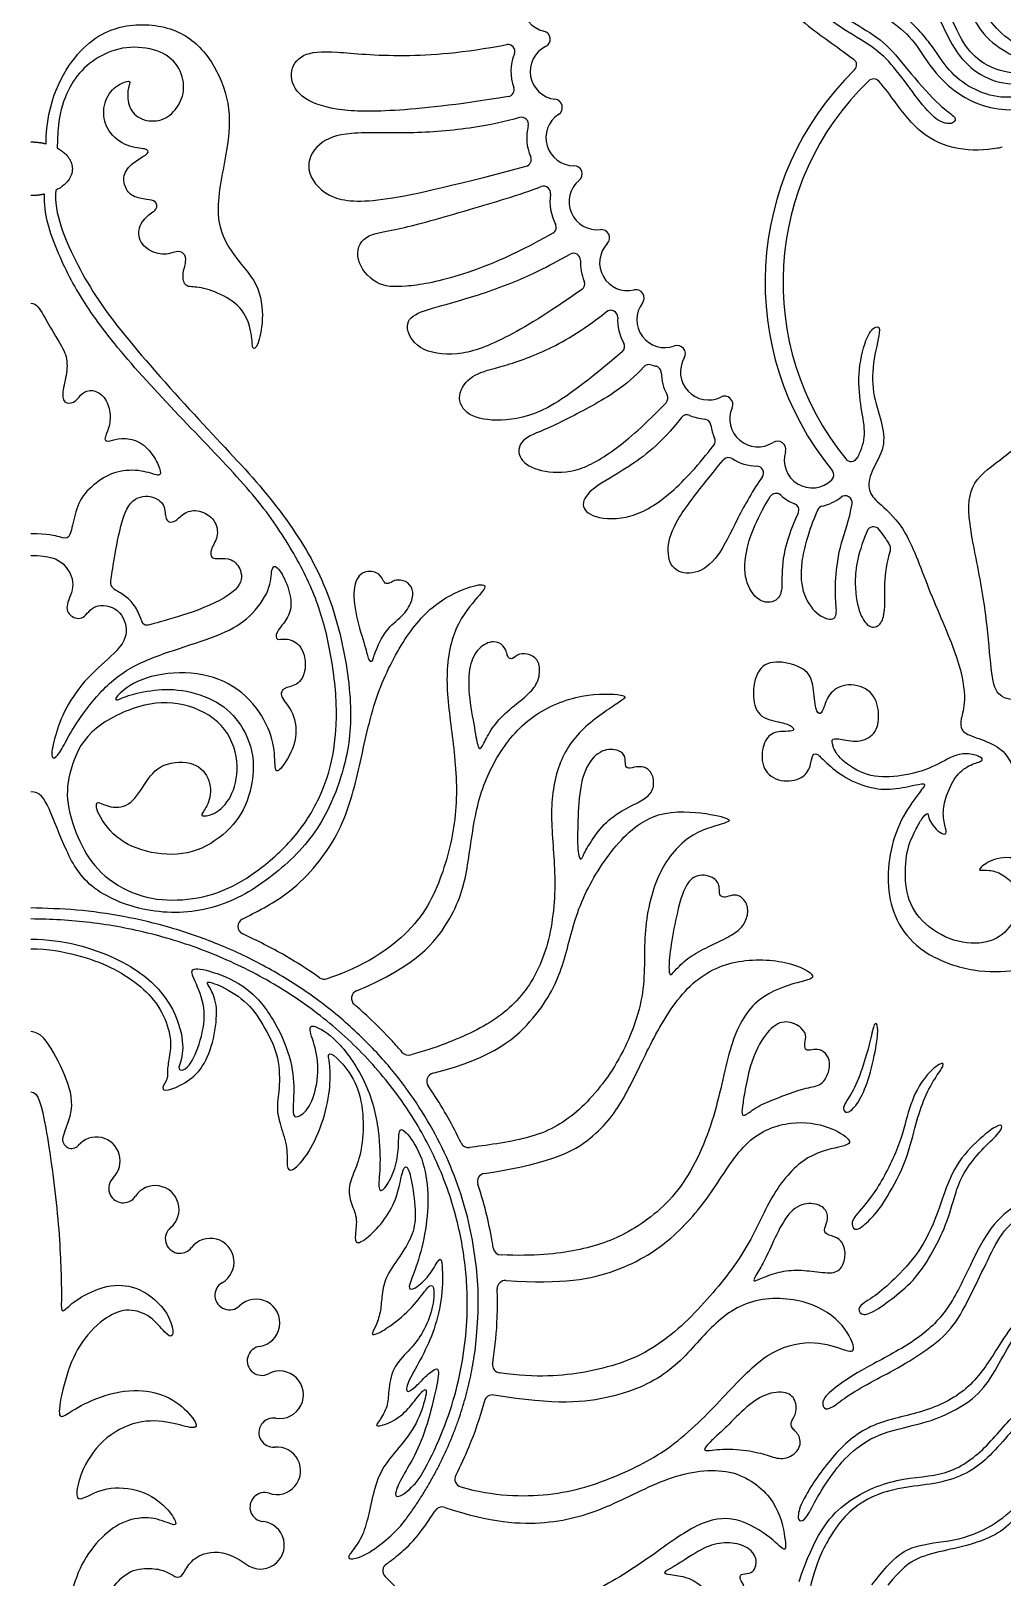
# Model space of a CAD drawing. Header units: millimetres. Extents: x 21 to 106, y -8 to 188.
# Drawn here: x 36.1 to 71.4, y 20.9 to 77.2 of the extents above; entities that cross this region are included whole.
import ezdxf

# ---------------------------------------------------------------- set-up
doc = ezdxf.new("R2010")
doc.units = ezdxf.units.MM
doc.header["$MEASUREMENT"] = 0
doc.layers.add('Layer 03', color=5, linetype='Continuous')

msp = doc.modelspace()

# ---------------------------------------------------------------- linework, layer by layer
at = {"layer": 'Layer 03'}
for centre, radius, start, end in [((54.99, 78.152), 1.017, 110.0117, 256.8441), ((54.69, 76.869), 0.3, 296.6249, 76.8441), ((53.455, 76.426), 0.25, 338.0557, 100.8555), ((55.28, 75.691), 1.017, 116.6249, 263.4573), ((55.28, 75.691), 1.717, 158.0557, 199.8062), ((65.891, 75.935), 0.25, 314.351, 53.1033), ((73.629, 68.02), 10.819, 134.351, 219.2623), ((66.758, 75.173), 0.25, 42.4283, 133.8494), ((53.429, 75.025), 0.25, 279.288, 19.8062), ((73.629, 68.02), 10.169, 133.8494, 219.1717), ((55.13, 74.383), 0.3, 303.2379, 83.4573), ((53.949, 73.779), 0.25, 345.3252, 107.1639), ((55.852, 73.281), 1.717, 165.3252, 203.7914), ((55.852, 73.281), 1.017, 123.2379, 270.0704), ((54.052, 72.487), 0.25, 284.7432, 23.7914), ((55.854, 71.964), 0.3, 309.8511, 90.0704), ((54.756, 71.27), 0.25, 350.6958, 111.1232), ((56.698, 70.952), 1.017, 129.851, 276.6834), ((56.698, 70.952), 1.717, 170.6958, 208.0726), ((54.962, 70.027), 0.25, 299.5771, 28.0726), ((56.851, 69.644), 0.3, 316.4642, 96.6834), ((57.806, 68.737), 1.017, 136.4642, 283.2966), ((55.841, 68.829), 0.25, 357.3001, 119.1518), ((57.806, 68.737), 1.717, 177.3001, 203.1877), ((55.998, 67.962), 0.25, 305.0213, 23.1877), ((58.109, 67.455), 0.3, 323.0773, 103.2966), ((57.197, 66.758), 0.25, 357.2407, 127.8108), ((59.162, 66.663), 1.017, 143.0773, 289.9097), ((59.162, 66.663), 1.717, 177.2407, 209.6367), ((57.452, 65.691), 0.25, 310.232, 29.6367), ((59.611, 65.425), 0.3, 329.6904, 109.9097), ((60.748, 64.76), 1.017, 149.6904, 296.5228), ((58.582, 64.784), 0.25, 72.8534, 137.8086), ((59.162, 66.663), 1.717, 252.8534, 258.824), ((58.781, 64.734), 0.25, 0.776, 78.824), ((60.748, 64.76), 1.717, 180.776, 208.79), ((59.024, 63.813), 0.25, 316.4886, 28.79), ((61.336, 63.582), 0.3, 336.3035, 116.5228), ((59.966, 62.955), 0.25, 66.5677, 142.4646), ((60.748, 64.76), 1.717, 246.5677, 265.4372), ((60.591, 62.799), 0.25, 7.3891, 85.4372), ((62.542, 63.052), 1.017, 156.3035, 303.1359), ((62.542, 63.052), 1.717, 187.3891, 203.9045), ((60.744, 62.255), 0.25, 323.2328, 23.9045), ((63.262, 61.949), 0.3, 342.9166, 123.1359), ((61.476, 61.399), 0.25, 57.1734, 141.0013), ((62.542, 63.052), 1.717, 237.1734, 268.9032), ((62.505, 61.085), 0.25, 324.102, 88.9032), ((64.521, 61.562), 1.017, 162.9166, 314.4739), ((65.939, 61.755), 0.25, 219.1717, 327.5551), ((65.059, 61.015), 0.25, 314.4739, 39.2623), ((63.21, 60.096), 0.25, 48.1979, 148.2707), ((64.521, 61.562), 1.717, 228.1979, 248.1039), ((64.521, 61.562), 1.717, 282.5199, 307.7902), ((65.727, 60.007), 0.25, 350.8417, 127.7902), ((63.788, 59.737), 0.25, 334.3008, 68.1039), ((64.948, 59.642), 0.25, 102.5199, 157.3169), ((66.749, 58.881), 0.25, 42.5283, 157.6785), ((67.129, 58.342), 0.25, 343.7521, 28.2215), ((43.927, 44.593), 0.3, 117.3514, 245.65), ((46.774, 42.974), 0.3, 235.0033, 288.0576), ((48.062, 41.977), 0.3, 112.5956, 229.4769), ((49.837, 40.205), 0.3, 220.5666, 285.9184), ((50.797, 38.96), 0.3, 104.4237, 214.7113), ((39.43, 36.368), 2.239, 157.4805, 165.6326), ((37.578, 36.843), 0.327, 165.6326, 319.1971), ((38.48, 36.064), 0.865, 314.4281, 139.1971), ((52.02, 36.847), 0.3, 205.2957, 277.4976), ((39.457, 35.068), 0.53, 134.4281, 326.5723), ((52.64, 35.311), 0.3, 98.5949, 198.6624), ((40.621, 34.299), 0.865, 309.9864, 146.5723), ((41.517, 33.23), 0.53, 129.9864, 322.518), ((42.625, 32.381), 0.865, 300.0094, 142.518), ((53.217, 32.941), 0.3, 188.6438, 267.5853), ((43.322, 31.173), 0.53, 120.0094, 314.0059), ((53.362, 31.415), 0.3, 86.1528, 182.2716), ((44.292, 30.17), 0.865, 278.5225, 134.0059), ((44.498, 28.79), 0.53, 98.5225, 297.8089), ((53.192, 28.645), 0.3, 170.6851, 262.264), ((45.149, 27.556), 0.865, 260.6486, 117.8089), ((52.888, 27.248), 0.3, 80.5584, 164.7959), ((44.922, 26.18), 0.53, 80.6485, 274.9943), ((45.044, 24.79), 0.865, 251.3016, 94.9943), ((48.645, 25.613), 1.928, 315.9935, 330.6784), ((51.819, 24.491), 0.3, 152.9257, 254.3617), ((44.597, 23.468), 0.53, 71.3015, 264.0739), ((51.058, 23.174), 0.3, 71.6316, 147.0536), ((44.453, 22.081), 0.865, 232.3321, 84.0739), ((46.613, 25.332), 3.886, 311.5369, 323.6838), ((46.613, 25.332), 4.586, 311.5369, 323.6838), ((49.202, 21.152), 0.3, 125.2259, 222.8326)]:
    msp.add_arc(centre, radius, start, end, dxfattribs=at)
for points in [[(69.141, 74.508), (68.849, 74.781), (68.066, 75.649), (67.253, 76.718), (66.266, 77.334), (64.939, 78.106), (63.748, 79.579), (63.11, 80.695), (62.862, 82.45), (62.887, 83.85), (63.035, 85.817), (62.751, 87.39), (61.818, 89.043), (61.7, 91.495), (62.099, 93.606), (62.885, 95.351), (63.531, 97.244), (63.449, 99.778), (62.901, 101.493), (63.138, 103.894), (63.856, 105.596), (65.064, 108.066), (65.546, 110.17), (64.882, 111.869), (64.404, 112.852), (64.19, 114.229), (64.739, 116.268), (65.031, 117.977), (64.718, 119.327), (64.395, 119.533), (64.422, 119.273), (64.691, 118.483), (64.655, 117.397), (64.364, 116.165), (63.951, 114.601), (63.975, 113.478), (64.19, 112.505), (64.78, 111.046), (65.006, 110.053), (64.863, 108.965), (64.515, 107.775), (64.009, 106.694), (63.113, 104.874), (62.703, 103.37), (62.556, 102.01), (62.757, 100.593), (63.111, 98.955), (63.054, 97.628), (62.909, 96.525), (62.448, 95.312), (61.614, 93.214), (61.44, 91.463), (61.45, 90.184), (61.63, 88.875), (62.146, 87.738), (62.671, 86.328), (62.745, 85.022), (62.517, 83.454), (62.569, 81.977), (62.921, 80.486), (63.445, 79.411), (64.593, 78.044), (65.51, 77.289), (66.764, 76.601), (67.485, 75.905), (68.273, 74.798), (69.004, 73.912), (69.492, 73.765), (69.671, 73.83), (69.817, 74.009), (69.433, 74.235), (69.141, 74.508)], [(36.097, 58.087), (36.79, 58.087), (37.323, 57.861), (37.775, 57.016), (37.314, 56.255), (37.509, 55.846), (38.034, 55.717), (38.344, 56.366), (39.346, 56.215), (39.702, 55.257), (39.209, 54.542), (38.139, 53.691), (37.311, 52.519), (36.958, 51.486), (36.8, 50.719), (36.988, 50.672), (37.294, 51.16), (37.646, 51.867), (38.576, 53.136), (39.738, 54.116), (41.482, 54.705), (43.123, 55.226), (44.086, 55.803), (44.844, 56.856), (44.833, 57.66), (45.021, 57.773), (45.445, 57.071), (45.626, 56.233), (45.391, 55.711), (44.972, 55.258), (45.04, 54.975), (45.311, 55.1), (45.934, 54.907), (46.172, 54.035), (45.862, 53.335), (45.292, 53.312), (45.103, 52.973), (45.68, 52.43), (45.838, 51.332), (45.162, 50.226), (44.947, 50.194), (45.001, 51.084), (44.593, 52.263), (43.554, 53.42), (41.962, 53.922), (40.158, 53.707), (39.186, 53.005), (39.147, 52.756), (39.449, 52.951), (40.433, 53.2), (41.558, 53.254), (42.932, 52.821), (43.802, 51.96), (44.308, 50.695), (44.038, 49.059), (43.301, 48.009), (42.012, 47.175), (40.441, 47.196), (39.12, 47.76), (38.394, 48.897), (38.524, 49.178), (38.752, 48.973), (39.607, 48.843), (40.171, 49.643), (40.695, 50.518), (41.98, 50.663), (42.642, 50.034), (42.652, 49.13), (42.282, 48.676), (42.315, 48.577), (42.857, 48.676), (43.477, 49.34), (43.71, 50.568), (43.189, 52.018), (41.64, 52.793), (40.08, 52.737), (38.082, 51.737), (37.483, 50.265), (37.339, 49.106), (37.849, 47.631), (38.55, 46.501), (39.946, 45.645), (41.419, 45.483), (42.924, 45.754), (44.245, 46.479), (45.734, 47.788), (46.64, 49.241), (47.138, 50.757), (47.28, 52.64), (46.989, 54.787), (46.482, 56.644), (45.499, 58.507), (44.231, 60.332), (41.957, 62.67), (39.463, 65.32), (37.94, 67.34), (37.037, 69.105), (36.552, 70.527), (36.593, 71.231)], [(36.097, 67.26), (36.302, 67.26), (36.51, 66.899), (37.09, 65.89), (37.437, 65.342), (37.41, 64.648), (37.192, 63.9), (37.357, 63.558), (37.773, 63.686), (37.926, 64.01), (38.336, 64.151), (38.801, 63.888), (39.015, 63.276), (38.95, 62.699), (38.714, 62.273), (38.95, 62.221), (39.357, 62.385), (40.032, 62.286), (40.537, 61.788), (40.819, 61.218), (40.832, 60.916), (40.268, 61.179), (39.317, 61.218), (38.544, 60.825), (37.863, 60.195), (37.642, 59.366), (37.499, 58.641), (37.202, 58.753), (36.724, 58.871), (36.097, 58.871)], [(39.403, 56.691), (39.546, 56.603), (39.797, 56.396), (40.086, 55.896), (40.162, 55.464), (40.62, 55.631), (42.192, 56.051), (43.793, 56.843), (43.78, 57.594), (43.405, 57.99), (42.929, 57.979), (42.659, 57.963), (42.595, 58.282), (42.938, 58.746), (42.84, 59.406), (42.207, 59.776), (41.687, 59.681), (41.352, 59.294), (41.115, 59.295), (40.974, 59.418), (40.991, 60.005), (40.38, 60.331), (39.591, 60.107), (39.22, 58.572), (39.043, 57.387), (38.941, 56.923), (39.261, 56.779), (39.403, 56.691)], [(48.269, 54.724), (48.199, 54.97), (47.949, 55.719), (47.768, 56.928), (48.11, 57.548), (48.741, 57.505), (48.912, 57.174), (49.005, 57.029), (49.219, 57.104), (49.34, 57.206), (49.747, 57.184), (50.025, 56.874), (49.982, 56.414), (49.629, 55.858), (48.984, 55.408), (48.57, 54.467), (48.548, 54.221), (48.367, 54.242), (48.338, 54.478), (48.269, 54.724)], [(52.232, 51.823), (52.171, 52.165), (52.002, 53.094), (52.028, 54.1), (52.366, 54.758), (52.948, 55.029), (53.312, 54.801), (53.421, 54.539), (53.438, 54.369), (53.615, 54.284), (53.844, 54.539), (54.258, 54.505), (54.612, 54.252), (54.621, 53.66), (54.41, 53.23), (53.869, 52.765), (53.16, 52.208), (52.72, 51.574), (52.484, 51.033), (52.366, 51.042), (52.292, 51.481), (52.232, 51.823)], [(68.27, 48.071), (68.174, 47.881), (67.936, 47.391), (67.87, 46.091), (68.19, 45.016), (69.331, 44.102), (70.669, 43.885), (71.593, 44.281), (72.102, 45.252), (71.97, 46.072), (71.423, 46.524), (70.952, 46.665), (70.593, 46.609), (70.584, 46.703), (71.178, 47.137), (72.233, 47.09), (73.072, 46.543), (73.228, 45.423), (72.814, 44.623), (72.364, 44.186), (72.58, 44.126), (73.416, 44.428), (74.495, 44.333), (75.383, 43.66), (75.885, 43.058), (76.107, 42.031), (75.924, 41.047), (75.774, 40.776), (75.71, 40.994), (75.356, 42.057), (74.552, 42.861), (73.161, 43.077), (71.951, 42.99), (70.447, 42.886), (68.642, 43.517), (67.683, 44.509), (67.258, 45.692), (67.284, 47.055), (67.638, 48.335), (68.347, 49.399), (68.703, 49.781), (68.511, 49.799), (67.568, 49.572), (66.704, 49.572), (65.7, 49.982), (64.984, 50.576), (64.731, 50.881), (64.513, 50.89), (64.487, 50.427), (64.216, 49.956), (63.361, 49.799), (62.671, 50.27), (62.688, 51.178), (63.011, 51.667), (63.596, 51.693), (63.884, 51.693), (63.823, 51.885), (63.369, 52.034), (62.519, 52.176), (62.31, 53.056), (62.555, 54.133), (63.395, 54.282), (64.411, 53.94), (64.578, 53.318), (64.639, 52.416), (64.823, 52.276), (64.945, 52.53), (65.138, 53.126), (65.795, 53.485), (66.749, 53.196), (66.986, 52.399), (66.898, 51.628), (66.294, 51.261), (65.541, 51.409), (65.226, 51.453), (65.243, 51.19), (65.497, 50.656), (66.53, 50.017), (67.616, 50.017), (68.807, 50.297), (69.674, 50.84), (70.226, 50.91), (70.716, 50.744), (70.751, 50.604), (70.226, 50.481), (69.709, 50.061), (69.385, 49.317), (69.244, 48.696), (69.405, 48.093), (69.405, 47.915), (69.17, 47.978), (68.888, 48.283), (68.745, 48.541), (68.75, 48.777), (68.509, 48.53), (68.366, 48.261), (68.27, 48.071)], [(55.99, 48.001), (55.994, 48.335), (56.009, 49.304), (56.261, 50.477), (56.877, 51.07), (57.53, 51.026), (57.745, 50.766), (57.708, 50.447), (57.812, 50.306), (58.124, 50.417), (58.502, 50.395), (58.762, 50.091), (58.769, 49.542), (58.45, 49.223), (57.894, 48.97), (57.085, 48.495), (56.514, 47.768), (56.194, 47.204), (56.098, 46.937), (55.987, 47.301), (55.987, 47.667), (55.99, 48.001)], [(59.376, 43.815), (59.424, 44.159), (59.577, 44.983), (59.857, 46.067), (60.31, 46.54), (61.042, 46.382), (61.171, 45.973), (61.128, 45.736), (61.293, 45.629), (61.544, 45.708), (61.831, 45.779), (62.19, 45.442), (62.19, 44.932), (61.954, 44.509), (61.516, 44.222), (60.726, 43.848), (60.037, 43.496), (59.549, 43.015), (59.376, 42.786), (59.29, 42.915), (59.328, 43.47), (59.376, 43.815)], [(36.097, 44.128), (37.291, 44.128), (39.417, 43.486), (41.063, 42.169), (41.673, 40.607), (41.599, 39.698), (41.391, 39.364), (41.789, 39.316), (42.251, 40.262), (42.51, 41.522), (42.096, 42.572), (41.803, 43.127), (42.644, 42.995), (44.024, 42.424), (45.004, 41.168), (45.637, 39.636), (45.681, 38.476), (45.601, 37.743), (45.748, 37.596), (46.245, 37.924), (46.583, 39.019), (46.515, 40.091), (46.154, 40.949), (46.403, 41.028), (47.306, 40.463), (48.456, 38.761), (48.817, 36.861), (48.798, 35.637), (48.711, 34.884), (49.01, 35.039), (49.376, 35.801), (49.492, 36.562), (49.463, 37.228), (49.675, 37.247), (50.329, 36.323), (50.577, 35.039), (50.515, 33.746), (50.205, 32.384), (49.86, 31.596), (49.842, 31.365), (50.108, 31.418), (50.665, 31.95), (50.975, 32.596), (51.073, 32.393), (51.091, 31.126), (50.787, 29.917), (50.345, 28.935), (49.796, 28.024), (49.717, 27.6), (50.017, 27.75), (50.513, 28.29), (50.972, 28.643), (50.91, 28.06), (50.579, 26.631), (50.133, 25.414), (49.59, 24.564), (49.327, 23.995), (49.389, 23.75), (49.807, 24.04), (50.032, 24.273)], [(36.097, 43.783), (36.723, 43.783), (37.846, 43.561), (39.015, 43.141), (40.038, 42.492), (40.764, 41.751), (41.199, 40.705), (41.175, 39.961), (41.035, 39.384), (41.114, 39.092), (40.821, 38.673), (41.01, 38.587), (41.707, 38.859), (42.374, 39.418), (42.784, 40.487), (42.908, 41.716), (42.648, 42.332), (42.41, 42.61), (42.841, 42.525), (43.944, 41.919), (44.546, 41.042), (45.118, 39.959), (45.164, 38.756), (45.017, 38.01), (45.164, 37.359), (45.459, 36.526), (45.381, 35.807), (45.572, 35.616), (46.225, 36.313), (46.779, 37.574), (47.018, 38.828), (46.966, 39.691), (46.881, 39.998), (47.146, 39.938), (47.889, 39.085), (48.213, 37.949), (48.179, 36.659), (47.955, 35.833), (47.642, 35.225), (47.688, 34.563), (48.001, 34.02), (47.872, 33.33), (47.918, 32.999), (48.341, 33.238), (49.004, 33.928), (49.445, 34.765), (49.602, 35.713), (49.758, 35.952), (49.933, 35.52), (50.125, 34.195), (50.026, 33.402), (49.602, 32.69), (48.993, 31.869), (48.856, 31.175), (48.839, 30.627), (48.668, 30.062), (48.445, 29.728), (48.668, 29.719), (49.619, 30.353), (50.316, 31.15), (50.637, 31.619), (50.8, 31.465), (50.708, 30.555), (50.32, 29.721), (49.843, 29.139), (49.235, 28.556), (49.093, 27.648), (49.102, 27.148), (48.76, 26.564), (48.593, 26.415), (48.939, 26.417), (49.675, 26.825), (50.108, 27.41), (50.528, 27.91), (50.466, 27.425), (50.103, 26.366), (49.382, 25.52), (48.763, 24.749), (48.507, 23.784), (48.325, 22.88), (48.072, 22.205), (47.622, 21.695), (47.656, 21.543), (48.15, 21.642), (48.741, 22.025), (49.19, 22.423)], [(62.129, 38.885), (62.19, 39.186), (62.367, 39.952), (62.977, 40.935), (63.566, 41.215), (64.212, 40.9), (64.32, 40.555), (64.227, 40.268), (64.284, 40.06), (64.507, 40.103), (64.779, 40.146), (65.095, 39.93), (65.203, 39.536), (65.038, 39.047), (64.779, 38.775), (64.176, 38.71), (63.293, 38.358), (62.575, 38.1), (62.087, 37.698), (61.936, 37.712), (62.001, 38.143), (62.068, 38.583), (62.129, 38.885)], [(66.065, 38.737), (66.197, 39.001), (66.441, 39.683), (66.677, 40.6), (66.795, 41.163), (66.939, 40.98), (66.874, 40.272), (66.572, 38.936), (66.205, 38.149), (65.825, 37.769), (65.655, 37.887), (65.655, 38.097), (65.934, 38.473), (66.065, 38.737)], [(37.362, 37.226), (37.648, 37.915), (37.582, 38.673), (36.936, 40.057), (36.44, 40.765), (36.097, 40.765)], [(66.883, 35.076), (67.17, 35.526), (67.783, 36.75), (68.018, 37.998), (68.537, 39.097), (69.241, 39.69), (69.352, 39.554), (68.994, 39.11), (68.549, 38.257), (68.265, 37.319), (67.944, 35.972), (67.106, 34.461), (66.648, 33.931), (66.098, 33.442), (65.925, 33.768), (66.057, 34.053), (66.595, 34.627), (66.883, 35.076)], [(67.519, 31.777), (67.786, 32.036), (68.416, 32.673), (69.116, 34.14), (69.546, 35.672), (70.38, 36.7), (71.317, 37.431), (71.477, 37.34), (71.317, 37.054), (70.7, 36.495), (70.049, 35.695), (69.752, 34.998), (69.478, 33.901), (68.924, 32.742), (68.319, 31.792), (67.498, 31.082), (66.711, 30.527), (66.289, 30.416), (66.123, 30.771), (66.811, 31.115), (67.251, 31.517), (67.519, 31.777)], [(66.485, 28.534), (66.948, 28.792), (68.164, 29.407), (69.387, 30.441), (70.214, 32.115), (70.891, 33.563), (71.832, 34.466), (73.111, 34.993), (73.242, 34.804), (72.603, 34.41), (71.531, 33.676), (71.004, 32.66), (70.402, 31.4), (69.763, 30.121), (69.011, 29.388), (67.73, 28.568), (66.751, 28.065), (65.816, 27.543), (65.241, 27.058), (64.926, 27.004), (64.854, 27.39), (65.384, 27.858), (66.021, 28.276), (66.485, 28.534)], [(62.919, 32.722), (63.039, 32.976), (63.341, 33.665), (63.858, 34.441), (64.597, 34.57), (65.085, 34.297), (65.099, 33.852), (64.906, 33.514), (65.099, 33.349), (65.545, 33.27), (65.76, 32.811), (65.681, 32.258), (65.379, 31.935), (64.611, 32.043), (63.843, 32.122), (63.132, 31.985), (62.537, 31.741), (62.314, 31.626), (62.623, 32.143), (62.8, 32.469), (62.919, 32.722)], [(64.3, 23.907), (64.505, 24.271), (65.209, 25.333), (66.57, 26.547), (68.465, 26.851), (70.145, 27.6), (71.166, 29.045), (71.818, 30.214), (72.607, 30.608), (72.797, 30.526), (72.43, 30.2), (71.845, 29.697), (71.261, 28.542), (70.622, 27.536), (69.616, 26.924), (68.664, 26.516), (67.019, 26.203), (65.985, 25.56), (65.234, 24.679), (64.623, 23.697), (64.293, 22.986), (64.029, 22.946), (63.984, 23.154), (64.096, 23.544), (64.3, 23.907)], [(61.424, 26.412), (61.611, 26.597), (62.161, 27.176), (62.908, 27.657), (63.712, 27.679), (63.978, 27.241), (63.92, 26.81), (63.734, 26.573), (63.755, 26.344), (64.1, 26.078), (64.114, 25.532), (63.508, 25.16), (62.973, 25.324), (62.326, 25.532), (61.206, 25.611), (60.503, 25.461), (60.682, 25.712), (61.041, 26.064), (61.238, 26.226), (61.424, 26.412)], [(64.047, 20.762), (64.612, 22.425), (65.583, 23.726), (67.656, 24.579), (69.436, 24.56), (70.846, 25.553), (71.942, 27.036), (73.425, 27.874), (74.497, 27.656), (74.495, 27.526), (73.921, 27.51), (73.084, 27.363), (72.319, 26.889), (71.647, 26.056), (70.898, 25.226), (70.176, 24.674), (69.122, 24.311), (67.926, 24.22), (66.766, 23.936), (65.819, 23.303), (65.263, 22.578), (64.719, 21.601), (64.457, 20.61)], [(50.321, 24.658), (50.322, 24.662), (50.324, 24.665), (50.326, 24.668)], [(66.698, 20.64), (67.507, 21.736), (68.372, 22.155), (69.869, 22.225), (71.281, 22.857), (72.143, 23.708), (72.922, 24.303), (73.732, 24.283), (73.681, 24.151), (72.902, 23.915), (72.153, 23.36), (71.537, 22.622), (70.594, 22.171), (69.394, 21.894), (68.317, 21.658), (67.76, 21.227), (67.27, 20.626)], [(50.309, 22.616), (50.482, 22.851), (50.648, 23.092), (50.806, 23.337)], [(59.79, 21.492), (59.982, 21.618), (60.606, 22.036), (61.321, 22.211), (62.088, 22.112), (62.542, 21.652), (62.455, 21.187), (62.251, 21.042), (61.891, 21.054), (61.885, 20.833), (62.071, 20.629), (62.042, 20.181), (61.693, 19.989), (61.129, 20.088), (60.635, 20.472), (60.146, 20.885), (59.478, 21.013), (58.995, 21.042), (59.454, 21.28), (59.598, 21.366), (59.79, 21.492)]]:
    msp.add_open_spline(points, degree=3, dxfattribs=at)
for points, knots in [([(77.401, 80.788), (76.813, 81.079), (76.301, 81.749), (76.198, 82.375), (76.137, 83.093), (76.014, 83.154), (75.936, 82.567), (75.979, 81.648), (76.26, 81.044), (76.75, 80.588), (77.022, 80.407), (77.126, 80.098), (76.908, 79.897), (76.102, 79.975), (75.279, 80.545), (74.99, 81.56), (75.025, 82.821), (74.771, 83.819), (74.386, 84.31), (74.254, 84.31), (74.482, 83.872), (74.578, 83.023), (74.473, 81.963), (74.508, 80.982), (74.762, 80.352), (75.209, 79.835), (75.901, 79.459), (75.978, 79.191), (75.738, 79.027), (75.148, 79.054), (74.449, 79.555), (73.983, 80.179), (73.815, 81.227), (73.458, 82.728), (72.89, 83.701), (71.977, 84.12), (71.472, 84.809), (71.229, 85.525), (71.229, 85.937), (71.046, 85.975), (71.038, 85.167), (71.305, 84.222), (71.914, 83.643), (72.623, 83.224), (73.05, 82.546), (73.294, 81.341), (73.301, 80.328), (73.751, 79.299), (74.39, 78.847), (74.888, 78.63), (75.413, 78.582), (75.318, 78.142), (74.856, 78.063), (74.125, 78.052), (73.122, 78.434), (72.545, 79.362), (72.502, 80.284), (72.084, 81.636), (71.14, 82.492), (70.07, 83.44), (69.788, 84.323), (69.758, 85.027), (69.651, 85.239), (69.494, 84.961), (69.494, 84.048), (69.755, 83.274), (70.38, 82.52), (71.368, 81.543), (71.853, 80.807), (71.957, 79.919), (72.111, 79.011), (72.672, 78.207), (73.55, 77.672), (74.126, 77.592), (74.607, 77.59), (74.825, 77.458), (74.714, 77.19), (74.385, 77.096), (73.85, 77.021), (72.808, 77.331), (72.006, 77.96), (71.465, 78.8), (71.071, 79.849), (70.587, 80.904), (69.529, 81.642), (68.615, 82.235), (68.162, 83.14), (68.069, 84.294), (68.402, 85.584), (68.634, 87.186), (68.314, 88.611), (67.745, 89.75), (67.556, 91.134), (67.823, 92.804), (68.406, 94.141), (69.423, 95.874), (69.636, 97.467), (69.408, 99.929), (69.514, 101.513), (70.105, 102.845), (70.904, 103.686), (72.184, 105.283), (72.661, 106.63), (72.622, 108.074), (73.042, 109.577), (73.691, 110.683), (75.199, 111.983), (76.253, 112.933), (76.669, 113.978), (76.624, 114.754), (76.5, 114.451), (76.118, 113.236), (75.289, 112.461), (73.935, 111.575), (72.97, 110.528), (72.511, 109.264), (72.235, 107.863), (72.196, 106.777), (71.797, 105.63), (71.223, 104.639), (70.145, 103.552), (69.388, 102.396), (69.075, 100.936), (69.03, 99.745), (69.204, 98.309), (69.142, 96.884), (68.833, 95.603), (68.35, 94.725), (67.567, 93.326), (67.26, 91.964), (67.17, 90.728), (67.423, 89.599), (67.984, 88.175), (68.199, 87.119), (68.109, 85.988), (67.722, 84.507), (67.736, 83.402), (67.955, 82.591), (68.617, 81.768), (69.308, 81.274), (70.179, 80.674), (70.73, 79.596), (71.29, 78.29), (71.986, 77.439), (72.83, 76.895), (73.537, 76.689), (74.194, 76.622), (74.353, 76.529), (74.255, 76.262), (74.037, 76.207), (73.205, 76.257), (71.981, 76.567), (71.063, 77.368), (70.603, 78.138), (70.289, 79.376), (69.191, 80.356), (68.045, 80.984), (67.232, 81.896), (66.753, 83.024), (66.664, 84.286), (66.904, 85.691), (67.13, 87.407), (66.536, 88.85), (65.945, 89.961), (65.896, 91.727), (66.3, 93.29), (67.181, 94.881), (67.965, 96.491), (68.063, 98.155), (67.821, 99.644), (67.746, 101.274), (68.16, 102.567), (68.81, 103.653), (70.026, 105.382), (70.825, 107.13), (70.919, 108.421), (70.97, 110.148), (71.305, 111.7), (72.36, 113.126), (73.827, 114.796), (73.948, 116.058), (73.796, 116.231), (73.684, 115.661), (73.226, 114.664), (72.585, 113.941), (71.343, 112.658), (70.743, 111.333), (70.532, 109.952), (70.524, 107.971), (70.255, 106.693), (69.369, 105.123), (68.461, 103.845), (67.712, 102.548), (67.364, 101.363), (67.418, 100.135), (67.594, 98.549), (67.656, 97.375), (67.355, 96.279), (66.941, 95.209), (66.117, 93.796), (65.626, 92.692), (65.481, 91.323), (65.559, 90.055), (65.991, 88.99), (66.684, 87.605), (66.635, 86.49), (66.284, 84.922), (66.231, 83.629), (66.47, 82.507), (67.099, 81.34), (67.961, 80.595), (69.069, 79.929), (69.732, 79.158), (70.133, 78.304), (70.577, 77.111), (71.571, 76.354), (72.516, 75.975), (73.509, 75.919), (73.654, 75.75), (73.427, 75.658), (72.603, 75.59), (71.268, 75.639), (70.264, 76.304), (69.785, 77.153), (69.291, 78.355), (68.029, 79.367), (66.627, 80.092), (65.494, 81.697), (65.183, 83.23), (65.369, 85.174), (65.587, 87.156), (64.902, 88.747), (64.424, 89.938), (64.26, 91.638), (64.627, 93.143), (65.262, 94.611), (66.387, 96.672), (66.564, 98.266), (66.276, 100.168), (66.212, 101.948), (66.724, 104.017), (67.721, 105.507), (69.108, 106.997), (69.546, 109.023), (69.27, 110.649), (69.447, 112.367), (69.915, 113.575), (71.295, 115.398), (71.369, 116.781), (71.14, 117.933), (71.07, 117.784), (71.003, 117.425), (70.972, 116.226), (70.749, 115.467), (69.979, 114.345), (69.244, 113.22), (68.892, 111.936), (68.933, 110.41), (69.065, 108.997), (68.904, 107.824), (68.273, 106.725), (67.398, 105.74), (66.362, 104.235), (65.916, 102.485), (65.85, 101.111), (65.969, 99.608), (66.136, 97.953), (65.938, 96.853), (65.484, 95.724), (64.747, 94.504), (64.181, 93.082), (63.9, 91.88), (63.942, 90.684), (64.211, 89.577), (64.752, 88.237), (65.077, 87.235), (65.111, 85.67), (64.852, 84.287), (64.861, 83.128), (65.045, 82.005), (65.477, 81.019), (66.143, 80.145), (67.061, 79.412), (68.191, 78.685), (69.132, 77.783), (69.556, 76.645), (70.362, 75.659), (71.461, 75.187), (72.722, 75.248), (73.217, 75.293), (72.95, 75.076), (72.228, 74.804), (71.284, 74.687), (70.15, 75.121), (69.389, 75.815), (68.92, 76.634), (67.763, 77.923), (66.241, 78.805), (64.859, 79.93), (64.273, 81.33), (63.98, 82.736), (64.124, 84.545), (64.169, 86.373), (63.894, 87.863), (63.136, 89.371), (62.968, 90.661), (62.998, 92.269), (63.451, 94.024), (64.454, 96.33), (65.005, 98.278), (64.771, 99.743), (64.545, 101.611), (64.76, 103.465), (65.308, 105.249), (66.815, 107.463), (67.192, 109.22), (67.026, 110.735), (66.641, 112.366), (67.022, 113.813), (67.971, 115.785), (68.061, 117.242), (67.723, 118.498), (67.078, 119.373), (66.885, 119.363), (67.243, 118.667), (67.61, 117.69), (67.649, 116.539), (67.358, 115.415), (66.668, 114.099), (66.289, 112.747), (66.335, 111.316), (66.7, 109.874), (66.61, 108.545), (66.024, 107.058), (65.277, 105.798), (64.58, 104.465), (64.231, 102.787), (64.18, 101.339), (64.427, 99.613), (64.54, 98.442), (64.299, 96.948), (63.685, 95.577), (62.984, 93.902), (62.556, 92.156), (62.555, 90.515), (62.767, 89.344), (63.136, 88.511), (63.644, 87.282), (63.78, 86.112), (63.671, 84.168), (63.608, 82.39), (63.842, 81.179), (64.32, 80.054), (65.117, 79.229), (66.242, 78.261), (67.606, 77.429), (68.351, 76.669), (68.87, 75.738), (69.827, 74.827), (70.865, 74.358), (71.988, 74.245), (72.766, 74.525), (73.225, 74.779), (73.438, 74.984)], [-18.057623, -18.057623, -18.057623, -18.057623, -16.899753, -15.66394, -14.428128, -13.192315, -11.956502, -10.720689, -9.484876, -8.249064, -7.013251, -5.777438, -4.541625, -3.305812, -2.07, -0.834187, 0.401626, 1.637439, 2.873252, 4.109065, 5.344877, 6.58069, 7.816503, 9.052316, 10.288129, 11.523941, 12.759754, 13.995567, 15.23138, 16.467193, 17.703005, 18.938818, 20.174631, 21.410444, 22.646257, 23.88207, 25.117882, 26.353695, 27.589508, 28.825321, 30.061134, 31.296946, 32.532759, 33.768572, 35.004385, 36.240198, 37.476011, 38.711823, 39.947636, 41.183449, 42.419262, 43.655075, 44.890887, 46.1267, 47.362513, 48.598326, 49.834139, 51.069951, 52.305764, 53.541577, 54.77739, 56.013203, 57.249016, 58.484828, 59.720641, 60.956454, 62.192267, 63.42808, 64.663892, 65.899705, 67.135518, 68.371331, 69.607144, 70.842957, 72.078769, 73.314582, 74.550395, 75.786208, 77.022021, 78.257833, 79.493646, 80.729459, 81.965272, 83.201085, 84.436897, 85.67271, 86.908523, 88.144336, 89.380149, 90.615962, 91.851774, 93.087587, 94.3234, 95.559213, 96.795026, 98.030838, 99.266651, 100.502464, 101.738277, 102.97409, 104.209903, 105.445715, 106.681528, 107.917341, 109.153154, 110.388967, 111.624779, 112.860592, 114.096405, 115.332218, 116.568031, 117.803843, 119.039656, 120.275469, 121.511282, 122.747095, 123.982908, 125.21872, 126.454533, 127.690346, 128.926159, 130.161972, 131.397784, 132.633597, 133.86941, 135.105223, 136.341036, 137.576849, 138.812661, 140.048474, 141.284287, 142.5201, 143.755913, 144.991725, 146.227538, 147.463351, 148.699164, 149.934977, 151.170789, 152.406602, 153.642415, 154.878228, 156.114041, 157.349854, 158.585666, 159.821479, 161.057292, 162.293105, 163.528918, 164.76473, 166.000543, 167.236356, 168.472169, 169.707982, 170.943794, 172.179607, 173.41542, 174.651233, 175.887046, 177.122859, 178.358671, 179.594484, 180.830297, 182.06611, 183.301923, 184.537735, 185.773548, 187.009361, 188.245174, 189.480987, 190.7168, 191.952612, 193.188425, 194.424238, 195.660051, 196.895864, 198.131676, 199.367489, 200.603302, 201.839115, 203.074928, 204.31074, 205.546553, 206.782366, 208.018179, 209.253992, 210.489805, 211.725617, 212.96143, 214.197243, 215.433056, 216.668869, 217.904681, 219.140494, 220.376307, 221.61212, 222.847933, 224.083746, 225.319558, 226.555371, 227.791184, 229.026997, 230.26281, 231.498622, 232.734435, 233.970248, 235.206061, 236.441874, 237.677686, 238.913499, 240.149312, 241.385125, 242.620938, 243.856751, 245.092563, 246.328376, 247.564189, 248.800002, 250.035815, 251.271627, 252.50744, 253.743253, 254.979066, 256.214879, 257.450692, 258.686504, 259.922317, 261.15813, 262.393943, 263.629756, 264.865568, 266.101381, 267.337194, 268.573007, 269.80882, 271.044632, 272.280445, 273.516258, 274.752071, 275.987884, 277.223697, 278.459509, 279.695322, 280.931135, 282.166948, 283.402761, 284.638573, 285.874386, 287.110199, 288.346012, 289.581825, 290.817638, 292.05345, 293.289263, 294.525076, 295.760889, 296.996702, 298.232514, 299.468327, 300.70414, 301.939953, 303.175766, 304.411578, 305.647391, 306.883204, 308.119017, 309.35483, 310.590643, 311.826455, 313.062268, 314.298081, 315.533894, 316.769707, 318.005519, 319.241332, 320.477145, 321.712958, 322.948771, 324.184583, 325.420396, 326.656209, 327.892022, 329.127835, 330.363648, 331.59946, 332.835273, 334.071086, 335.306899, 336.542712, 337.778524, 339.014337, 340.25015, 341.485963, 342.721776, 343.957589, 345.193401, 346.429214, 347.665027, 348.90084, 350.136653, 351.372465, 352.608278, 353.844091, 355.079904, 356.315717, 357.551529, 358.787342, 360.023155, 361.258968, 362.494781, 363.730594, 364.966406, 366.202219, 367.438032, 368.673845, 369.909658, 371.14547, 372.381283, 373.617096, 374.852909, 376.088722, 377.324535, 378.560347, 379.79616, 381.031973, 382.267786, 383.503599, 384.739411, 385.975224, 387.211037, 388.44685, 389.682663, 390.918475, 392.154288, 393.390101, 394.625914, 395.861727, 397.09754, 398.333352, 399.569165, 400.804978, 402.040791, 403.276604, 404.512416, 405.748229, 406.984042, 408.219855, 409.455668, 410.691481, 411.927293, 413.163106, 414.398919, 415.634732, 416.870545, 418.106357, 419.34217, 420.577983, 421.813796, 423.049609, 424.285421, 425.521234, 426.757047, 427.692086, 427.692086, 427.692086, 427.692086]), ([(61.352, 94.617), (60.602, 91.859), (60.645, 89.756), (61.103, 88.051), (61.854, 85.712), (61.832, 83.242), (61.79, 81.156), (62.569, 78.999), (64.137, 77.454), (65.541, 76.511), (66.041, 76.135)], [0.020498, 0.020498, 0.020498, 0.020498, 1.119669, 2.239338, 3.359007, 4.478676, 5.598345, 6.718014, 7.837683, 8.70711, 8.70711, 8.70711, 8.70711]), ([(36.647, 73.063), (36.663, 74.593), (37.784, 76.696), (39.551, 77.523), (41.49, 77.305), (42.626, 76.272), (43.33, 74.758), (43.352, 73.116), (42.692, 70.531), (43.319, 69.085), (44.441, 67.994), (44.576, 66.618), (44.345, 65.648), (44.131, 65.537), (44.17, 66.086), (43.86, 67.087), (42.994, 67.628), (42.151, 67.89), (41.69, 67.819), (41.586, 68.32), (41.772, 68.786), (41.684, 69.103), (41.416, 69.18), (40.918, 68.967), (40.195, 69.235), (39.916, 69.875), (40.269, 70.443), (40.73, 70.665), (40.663, 71.004), (40.336, 71.031), (39.775, 71.115), (39.483, 71.494), (39.444, 72.056), (39.957, 72.487), (40.414, 72.715), (40.35, 72.903), (39.598, 72.913), (38.854, 73.501), (38.67, 74.267), (38.946, 75.03), (39.577, 75.359), (39.742, 75.339), (39.597, 75.056), (39.63, 74.359), (40.071, 73.899), (40.879, 73.846), (41.451, 74.34), (41.741, 75.059), (41.508, 75.951), (40.753, 76.514), (39.547, 76.643), (38.503, 76.249), (37.739, 75.566), (37.258, 74.676), (37.061, 73.803), (37.051, 72.909)], [5.101085, 5.101085, 5.101085, 5.101085, 6.039296, 6.977506, 7.915716, 8.853927, 9.792137, 10.730347, 11.668558, 12.606768, 13.544978, 14.483189, 15.421399, 16.359609, 17.29782, 18.23603, 19.17424, 20.112451, 21.050661, 21.988871, 22.927082, 23.865292, 24.803503, 25.741713, 26.679923, 27.618134, 28.556344, 29.494554, 30.432765, 31.370975, 32.309185, 33.247396, 34.185606, 35.123816, 36.062027, 37.000237, 37.938447, 38.876658, 39.814868, 40.753078, 41.691289, 42.629499, 43.567709, 44.50592, 45.44413, 46.382341, 47.320551, 48.258761, 49.196972, 50.135182, 51.073392, 52.011603, 52.949813, 53.888023, 54.826233, 54.826233, 54.826233, 54.826233]), ([(53.47, 74.778), (51.535, 74.462), (48.937, 74.201), (47.131, 74.261), (45.813, 74.721), (45.433, 75.639), (45.913, 76.385), (47.034, 76.45), (49.343, 76.186), (51.83, 76.369), (53.408, 76.672)], [1.570796, 1.570796, 1.570796, 1.570796, 3.71474, 5.976095, 8.23745, 10.498805, 12.76016, 15.021515, 17.282871, 19.316634, 19.316634, 19.316634, 19.316634]), ([(71.432, 72.936), (71.379, 72.923), (70.9, 72.822), (69.789, 72.79), (68.466, 73.356), (67.627, 74.448), (67.18, 75.081), (66.942, 75.342)], [-13.579621, -13.579621, -13.579621, -13.579621, -13.436028, -12.316359, -11.19669, -10.077021, -9.370581, -9.370581, -9.370581, -9.370581]), ([(53.875, 74.018), (53.361, 73.859), (51.977, 73.587), (49.883, 73.409), (47.565, 73.526), (46.498, 73.125), (45.99, 72.147), (46.821, 71.041), (48.476, 70.857), (51.135, 71.461), (54.116, 72.246)], [-17.748078, -17.748078, -17.748078, -17.748078, -16.069474, -13.773835, -11.478196, -9.182556, -6.886917, -4.591278, -2.295639, -0.075183, -0.075183, -0.075183, -0.075183]), ([(55.085, 69.809), (53.553, 68.939), (51.381, 68.101), (49.631, 67.832), (48.634, 67.87), (47.826, 68.857), (48.155, 69.797), (49.368, 69.891), (51.667, 70.561), (53.905, 71.21), (54.666, 71.504)], [0.096381, 0.096381, 0.096381, 0.096381, 2.085886, 4.171773, 6.257659, 8.343546, 10.429433, 12.515319, 14.601206, 16.290685, 16.290685, 16.290685, 16.290685]), ([(37.009, 71.376), (36.909, 70.572), (37.796, 68.469), (39.233, 66.325), (42.336, 62.855), (44.638, 60.486), (46.427, 57.972), (47.383, 55.478), (47.85, 52.415), (47.564, 50.361), (46.645, 48.056), (44.927, 46.361), (42.886, 45.134), (40.433, 44.997), (38.176, 45.9), (37.359, 47.314), (36.727, 49.05), (36.42, 49.49), (36.097, 49.49)], [56.620674, 56.620674, 56.620674, 56.620674, 59.187164, 61.753654, 64.320144, 66.886635, 69.453125, 72.019615, 74.586106, 77.152596, 79.719086, 82.285577, 84.852067, 87.418558, 89.985048, 92.551538, 95.118029, 97.684519, 97.684519, 97.684519, 97.684519]), ([(56.141, 67.757), (54.915, 66.898), (53.147, 65.827), (51.588, 65.293), (50.106, 65.528), (49.627, 66.523), (50.16, 66.966), (51.516, 67.282), (53.635, 67.971), (54.826, 68.55), (55.719, 69.048)], [0.085716, 0.085716, 0.085716, 0.085716, 1.904129, 3.808258, 5.712387, 7.616516, 9.520645, 11.424774, 13.328903, 14.964671, 14.964671, 14.964671, 14.964671]), ([(66.15, 61.62), (66.19, 61.683), (66.353, 62.003), (66.494, 62.567), (66.27, 63.538), (66.163, 64.84), (66.532, 66.194), (66.851, 66.442), (67.064, 66.383), (66.684, 65.067), (66.724, 63.854), (67.115, 62.819), (67.178, 61.928), (66.556, 61.015), (66.58, 60.342), (66.925, 60.008), (67.958, 59.118), (68.758, 56.777), (69.939, 54.217), (70.129, 52.695), (69.909, 52.13), (69.916, 51.706), (70.316, 51.506), (71.24, 51.206), (71.725, 50.713), (71.951, 50.012), (72.498, 49.612), (73.029, 49.55), (73.176, 49.235), (73.322, 49.019), (73.422, 49.419), (73.461, 49.827), (73.387, 50.5), (72.9, 50.77), (72.395, 51.087), (72.346, 51.366), (72.64, 51.451), (73.182, 51.203), (73.97, 50.469), (74.572, 49.974), (75.077, 50.121), (75.432, 50.012), (75.734, 49.904), (75.804, 50.028), (75.718, 50.306), (75.68, 50.608), (75.579, 51.095), (75.096, 51.478), (73.984, 51.521), (73.054, 51.71), (72.489, 52.136), (72.52, 52.286), (73.119, 52.262), (74.439, 52.272), (75.171, 52.214), (75.961, 51.897), (76.295, 52.007), (76.612, 52.11), (76.94, 51.851), (77.021, 51.701), (77.108, 52.002), (76.872, 52.342), (76.589, 52.497), (76.486, 52.785), (76.075, 53.334), (74.497, 53.512), (72.538, 52.758), (71.5, 52.825), (71.086, 53.229), (70.981, 54.671), (70.75, 56.863), (70.147, 59.439), (70.252, 60.8), (71.506, 61.635), (72.721, 62.713), (73.478, 64.501), (73.524, 65.807), (73.765, 65.865), (74.154, 64.833), (73.753, 63.16), (72.618, 61.83), (72.183, 61.383), (73.157, 61.509), (74.888, 62.403), (76.241, 63.905), (77.501, 66.186), (77.897, 67.997), (78.156, 68.807), (78.161, 68.824)], [-162.622972, -162.622972, -162.622972, -162.622972, -162.352005, -161.232336, -160.112667, -158.992998, -157.873329, -156.75366, -155.633991, -154.514322, -153.394653, -152.274984, -151.155315, -150.035646, -148.915977, -147.796308, -146.676639, -145.55697, -144.437301, -143.317632, -142.197963, -141.078294, -139.958625, -138.838956, -137.719287, -136.599618, -135.479949, -134.36028, -133.240611, -132.120942, -131.001273, -129.881604, -128.761935, -127.642266, -126.522597, -125.402928, -124.283259, -123.16359, -122.043921, -120.924252, -119.804583, -118.684914, -117.565245, -116.445576, -115.325907, -114.206238, -113.086569, -111.9669, -110.847231, -109.727562, -108.607893, -107.488224, -106.368555, -105.248886, -104.129217, -103.009548, -101.889879, -100.77021, -99.650541, -98.530872, -97.411203, -96.291534, -95.171865, -94.052196, -92.932527, -91.812858, -90.693189, -89.57352, -88.453851, -87.334182, -86.214513, -85.094844, -83.975175, -82.855506, -81.735837, -80.616168, -79.496499, -78.37683, -77.257161, -76.137492, -75.017823, -73.898154, -72.778485, -71.658816, -70.539147, -69.419478, -68.299809, -68.275481, -68.275481, -68.275481, -68.275481]), ([(57.614, 65.5), (56.319, 64.404), (54.748, 63.201), (53.144, 62.938), (51.932, 63.114), (51.538, 63.912), (52.118, 64.69), (53.01, 64.887), (54.764, 65.444), (56.084, 66.211), (57.044, 66.956)], [0.073135, 0.073135, 0.073135, 0.073135, 1.795121, 3.590242, 5.385363, 7.180484, 8.975605, 10.770726, 12.565847, 14.246114, 14.246114, 14.246114, 14.246114]), ([(58.397, 64.952), (57.745, 64.233), (56.406, 63.458), (54.835, 62.647), (53.848, 62.328), (53.788, 61.561), (54.599, 61.107), (55.888, 61.068), (57.221, 61.778), (58.464, 62.86), (59.205, 63.641)], [0.085964, 0.085964, 0.085964, 0.085964, 1.613829, 3.227659, 4.841488, 6.455318, 8.069148, 9.682977, 11.296807, 12.821081, 12.821081, 12.821081, 12.821081]), ([(59.767, 63.107), (59.016, 62.129), (57.69, 61.175), (56.467, 60.534), (56.056, 59.922), (56.487, 59.43), (57.932, 59.37), (59.342, 60.237), (60.412, 61.393), (60.944, 62.105)], [0.085373, 0.085373, 0.085373, 0.085373, 1.652828, 3.305656, 4.958484, 6.611313, 8.264141, 9.916969, 11.480552, 11.480552, 11.480552, 11.480552]), ([(62.707, 60.939), (62.372, 60.476), (61.719, 59.297), (61.118, 57.961), (60.275, 57.345), (59.395, 57.508), (59.206, 58.338), (59.503, 59.327), (60.379, 60.442), (61.282, 61.556)], [-10.356506, -10.356506, -10.356506, -10.356506, -9.043289, -7.536074, -6.028859, -4.521644, -3.01443, -1.507215, -0.077281, -0.077281, -0.077281, -0.077281]), ([(64.013, 59.628), (63.735, 59.051), (63.394, 57.961), (63.447, 57.017), (63.358, 56.435), (62.641, 56.289), (62.081, 57.04), (62.015, 58.062), (62.436, 59.319), (62.997, 60.227)], [-8.863082, -8.863082, -8.863082, -8.863082, -7.738327, -6.448606, -5.158884, -3.869163, -2.579442, -1.289721, -0.114131, -0.114131, -0.114131, -0.114131]), ([(64.717, 59.738), (64.366, 58.898), (64.052, 57.75), (64.16, 56.594), (64.753, 55.841), (65.445, 55.67), (65.385, 56.303), (65.345, 57.176), (65.527, 58.543), (65.871, 59.333), (65.974, 59.968)], [-9.555038, -9.555038, -9.555038, -9.555038, -8.409521, -7.208161, -6.006801, -4.80544, -3.60408, -2.40272, -1.20136, -0.081093, -0.081093, -0.081093, -0.081093]), ([(66.518, 58.976), (66.132, 58.035), (66.034, 56.897), (66.245, 55.895), (66.621, 55.412), (67.021, 55.52), (67.196, 56.045), (67.131, 57.007), (67.239, 57.823), (67.369, 58.272)], [0.109406, 0.109406, 0.109406, 0.109406, 1.07037, 2.14074, 3.21111, 4.281479, 5.351849, 6.422219, 7.422526, 7.422526, 7.422526, 7.422526]), ([(67.35, 58.46), (67.322, 58.511), (67.255, 58.629), (67.122, 58.83), (67.005, 58.972), (66.934, 59.05)], [47.2416673, 47.2416673, 47.2416673, 47.2416673, 47.4148759, 47.6488064, 47.965527, 47.965527, 47.965527, 47.965527]), ([(43.789, 44.859), (44.292, 45.119), (45.647, 45.777), (47.335, 47.77), (48.01, 50.08), (48.501, 52.69), (49.459, 54.788), (50.66, 56.336), (52.088, 56.996), (52.761, 57.077), (52.451, 56.673), (51.468, 55.568), (51.118, 53.602), (51.469, 51.411), (51.684, 48.932), (51.16, 46.554), (50.159, 44.413), (48.193, 43.121), (46.867, 42.689)], [74.920031, 74.920031, 74.920031, 74.920031, 76.459381, 78.590544, 80.721708, 82.852871, 84.984034, 87.115197, 89.246361, 91.377524, 93.508687, 95.63985, 97.771014, 99.902177, 102.03334, 104.164503, 106.295667, 108.352938, 108.352938, 108.352938, 108.352938]), ([(47.947, 42.254), (50.141, 43.167), (51.55, 44.955), (52, 46.593), (52.246, 48.955), (52.959, 50.762), (54.247, 52.346), (56.194, 53.106), (57.845, 53.023), (57.696, 52.858), (56.095, 51.851), (55.171, 50.448), (54.956, 48.517), (55.253, 46.306), (54.978, 43.715), (53.947, 41.861), (52.369, 40.757), (50.826, 40.175), (49.919, 39.916)], [69.531321, 69.531321, 69.531321, 69.531321, 71.544598, 73.693719, 75.84284, 77.991961, 80.141082, 82.290203, 84.439325, 86.588446, 88.737567, 90.886688, 93.035809, 95.18493, 97.334051, 99.483173, 101.632294, 103.64472, 103.64472, 103.64472, 103.64472]), ([(50.723, 39.25), (53.005, 39.837), (54.67, 41.397), (55.511, 43.127), (55.915, 45.238), (57.061, 47.281), (58.642, 48.845), (60.635, 48.746), (61.656, 48.483), (61.409, 48.351), (59.992, 47.989), (58.823, 46.556), (58.329, 44.3), (58.527, 42.094), (57.496, 39.51), (55.944, 37.694), (54.454, 36.855), (52.597, 36.62), (52.059, 36.549)], [65.449676, 65.449676, 65.449676, 65.449676, 67.479262, 69.630738, 71.782215, 73.933691, 76.085168, 78.236644, 80.388121, 82.539597, 84.691074, 86.84255, 88.994027, 91.145503, 93.29698, 95.448457, 97.599933, 99.471058, 99.471058, 99.471058, 99.471058]), ([(50.326, 24.668), (50.583, 25.126), (51.038, 26.061), (51.54, 27.513), (51.854, 28.966), (51.971, 30.191), (51.978, 31.24), (51.9, 32.466), (51.599, 34.105), (50.904, 36.059), (50.04, 37.625), (49.18, 38.821), (48.446, 39.686), (47.635, 40.502), (46.454, 41.518), (44.831, 42.621), (43.064, 43.477), (41.596, 44.01), (40.127, 44.433), (38.294, 44.774), (36.819, 44.863), (36.097, 44.863)], [1.668075, 1.668075, 1.668075, 1.668075, 3.242096, 4.783128, 6.267511, 7.694661, 8.467168, 9.41246, 11.37968, 13.448544, 15.614047, 16.729524, 17.86418, 19.015068, 20.179083, 22.531258, 24.887311, 26.055752, 27.21182, 29.471291, 31.63704, 31.63704, 31.63704, 31.63704]), ([(46.602, 42.728), (46.198, 43.011), (45.29, 43.589), (44.333, 44.08), (43.803, 44.319)], [70.495353, 70.495353, 70.495353, 70.495353, 71.97513, 73.719511, 73.719511, 73.719511, 73.719511]), ([(52.595, 35.607), (55.229, 36.005), (56.806, 37.012), (57.764, 38.429), (58.56, 40.216), (59.823, 42.431), (61.532, 43.441), (63.689, 43.383), (64.893, 42.703), (63.922, 42.586), (62.309, 41.945), (61.474, 40.275), (61.008, 37.497), (59.744, 34.793), (57.803, 33.359), (56.151, 32.773), (54.399, 32.591), (53.204, 32.641)], [61.328779, 61.328779, 61.328779, 61.328779, 63.525773, 65.819622, 68.113471, 70.40732, 72.701168, 74.995017, 77.288866, 79.582715, 81.876564, 84.170412, 86.464261, 88.75811, 91.051959, 93.345808, 95.493263, 95.493263, 95.493263, 95.493263]), ([(49.609, 40.01), (49.491, 40.147), (49.097, 40.591), (48.518, 41.174), (48.04, 41.601), (47.867, 41.749)], [66.430721, 66.430721, 66.430721, 66.430721, 66.973725, 68.210686, 68.894679, 68.894679, 68.894679, 68.894679]), ([(36.097, 38.573), (36.363, 38.573), (36.621, 37.612), (37.123, 34.001), (37.229, 31.252), (37.18, 30.586), (37.295, 30.586), (37.714, 31.03), (38.882, 31.598), (39.934, 31.524), (40.839, 30.882), (41.25, 30.159), (41.291, 29.6), (40.995, 29.756), (40.469, 30.446), (39.663, 30.718), (38.874, 30.463), (37.895, 29.526), (37.369, 28.304), (37.048, 26.816), (37.238, 26.693), (37.78, 27.137), (39.186, 27.72), (40.502, 27.745), (41.546, 27.268), (42.196, 26.471), (42.08, 26.281), (41.217, 26.569), (40, 26.676), (38.627, 25.96), (37.846, 24.661), (37.714, 23.781), (37.936, 23.716), (38.783, 24.234), (40.148, 24.143), (41.101, 23.435), (41.444, 22.831), (41.288, 22.79), (40.52, 23.149), (39.491, 23.01), (38.666, 22.422), (37.889, 21.423), (37.505, 20.147), (37.292, 19.305), (37.423, 19.297), (38.02, 19.607), (38.674, 19.616), (38.747, 19.926), (39.017, 20.531), (39.704, 21.234), (40.571, 21.255), (41.029, 21.142), (41.405, 20.88), (41.607, 20.945), (41.842, 21.452), (42.399, 21.859), (43.224, 21.886), (43.924, 21.396)], [0, 0, 0, 0, 0.955098, 1.910196, 2.865294, 3.820392, 4.77549, 5.730588, 6.685686, 7.640784, 8.595882, 9.55098, 10.506078, 11.461176, 12.416274, 13.371372, 14.32647, 15.281567, 16.236665, 17.191763, 18.146861, 19.101959, 20.057057, 21.012155, 21.967253, 22.922351, 23.877449, 24.832547, 25.787645, 26.742743, 27.697841, 28.652939, 29.608037, 30.563135, 31.518233, 32.473331, 33.428429, 34.383527, 35.338625, 36.293723, 37.248821, 38.203919, 39.159017, 40.114115, 41.069213, 42.024311, 42.979409, 43.934507, 44.889604, 45.844702, 46.7998, 47.754898, 48.709996, 49.665094, 50.620192, 51.57529, 52.530388, 52.530388, 52.530388, 52.530388]), ([(51.748, 36.718), (51.456, 37.337), (51.062, 38.034), (50.615, 38.696), (50.551, 38.789)], [62.493515, 62.493515, 62.493515, 62.493515, 64.547873, 64.888306, 64.888306, 64.888306, 64.888306]), ([(53.383, 31.714), (55.474, 31.574), (57.575, 31.97), (59.595, 33.283), (60.981, 35.012), (62.094, 36.951), (63.789, 37.584), (65.209, 37.327), (65.997, 36.797), (65.809, 36.591), (64.336, 36.369), (63.053, 34.948), (62.265, 32.962), (60.776, 31.028), (58.79, 29.059), (56.381, 28.306), (54.522, 28.162), (53.151, 28.348)], [57.426332, 57.426332, 57.426332, 57.426332, 59.503377, 61.689176, 63.874975, 66.060773, 68.246572, 70.432371, 72.618169, 74.803968, 76.989767, 79.175565, 81.361364, 83.547163, 85.732961, 87.91876, 89.955629, 89.955629, 89.955629, 89.955629]), ([(52.92, 32.896), (52.9, 33.025), (52.819, 33.511), (52.645, 34.288), (52.453, 34.926), (52.356, 35.215)], [58.48148, 58.48148, 58.48148, 58.48148, 58.873483, 59.957516, 60.870872, 60.870872, 60.870872, 60.870872]), ([(51.738, 24.202), (52.934, 23.867), (55.17, 23.796), (57.476, 24.576), (59.561, 25.653), (61.441, 27.618), (62.877, 29.174), (64.518, 29.584), (65.646, 29.208), (66.193, 29.02), (65.749, 30.097), (64.467, 31.037), (62.228, 31.157), (60.723, 29.977), (59.476, 28.353), (57.382, 27.374), (55.216, 27.165), (52.937, 27.544)], [-69.278053, -69.278053, -69.278053, -69.278053, -67.275729, -65.077689, -62.87965, -60.68161, -58.48357, -56.285531, -54.087491, -51.889452, -49.691412, -47.493373, -45.295333, -43.097293, -40.899254, -38.701214, -36.585006, -36.585006, -36.585006, -36.585006]), ([(52.896, 28.694), (52.903, 28.736), (52.991, 29.291), (53.071, 30.13), (53.076, 30.994), (53.065, 31.339), (53.063, 31.403)], [54.262015, 54.262015, 54.262015, 54.262015, 54.391566, 55.945687, 56.787153, 56.981029, 56.981029, 56.981029, 56.981029]), ([(52.598, 27.326), (52.591, 27.299), (52.435, 26.734), (52.119, 25.818), (51.725, 24.966), (51.552, 24.627)], [-36.230928, -36.230928, -36.230928, -36.230928, -36.145546, -34.471892, -33.330685, -33.330685, -33.330685, -33.330685]), ([(51.153, 23.458), (52.849, 22.895), (55.01, 22.773), (57.168, 23.448), (59.424, 24.713), (61.766, 24.969), (63.305, 23.67), (63.561, 22.217), (63.578, 21.772), (63.134, 22.302), (61.766, 23.191), (60.364, 22.952), (58.758, 21.721), (56.587, 20.302), (54.142, 19.448), (51.989, 19.225), (50.294, 19.812), (49.449, 20.444), (48.982, 20.948)], [35.826766, 35.826766, 35.826766, 35.826766, 37.765256, 39.786635, 41.808014, 43.829394, 45.850773, 47.872152, 49.893532, 51.914911, 53.93629, 55.957669, 57.979049, 60.000428, 62.021807, 64.043187, 66.064566, 67.801298, 67.801298, 67.801298, 67.801298]), ([(49.029, 21.397), (49.065, 21.422), (49.281, 21.579), (49.487, 21.751), (49.654, 21.899)], [32.6797101, 32.6797101, 32.6797101, 32.6797101, 32.8113166, 33.4825081, 33.4825081, 33.4825081, 33.4825081])]:
    msp.add_open_spline(points, degree=3, knots=knots, dxfattribs=at)
for points, weights in [([(36.097, 73.13), (36.382, 73.13), (36.647, 73.063)], [1, 0.927523071697, 0.89091522331]), ([(36.593, 71.231), (36.352, 71.177), (36.097, 71.177)], [0.898294495467, 0.934498947049, 1])]:
    msp.add_rational_spline(points, weights, degree=2, dxfattribs=at)
for points, weights, knots in [([(37.051, 72.909), (37.605, 72.616), (37.605, 72.153), (37.605, 71.669), (37.009, 71.376)], [0.855693960407, 0.835848047008, 1, 0.829557745389, 0.857485137399], [54.826233, 54.826233, 54.826233, 55.706586, 55.706586, 56.620674, 56.620674, 56.620674]), ([(49.745, 23.031), (52.373, 26.607), (52.373, 30.872), (52.373, 45.263), (36.097, 45.263)], [0.862953200026, 0.890655549836, 1, 0.707106781187, 1], [66.74012, 66.74012, 66.74012, 67.326538, 67.326538, 68.897335, 68.897335, 68.897335])]:
    msp.add_rational_spline(points, weights, degree=2, knots=knots, dxfattribs=at)

doc.saveas('drawing.dxf')
